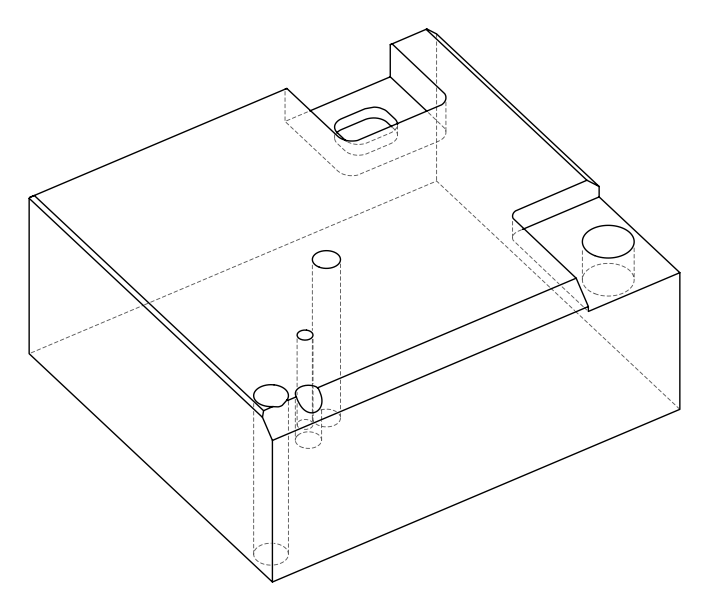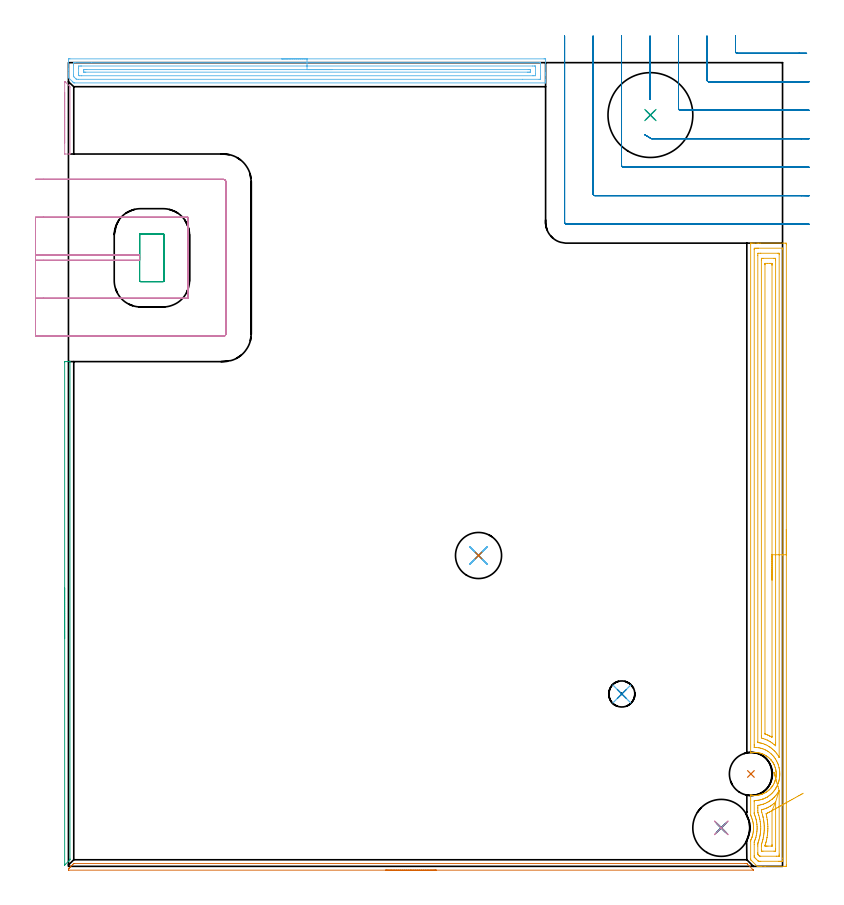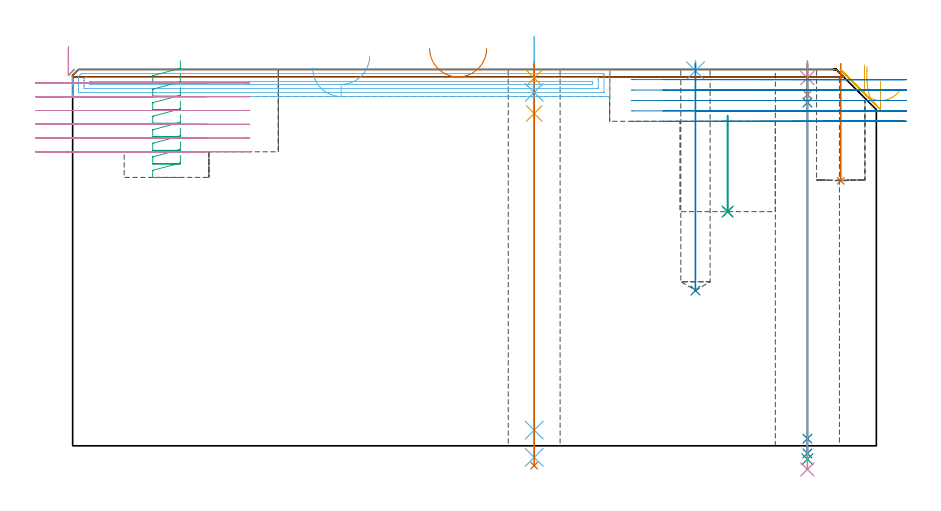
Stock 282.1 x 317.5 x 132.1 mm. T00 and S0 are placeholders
(PLAN: 22 operations, 13 tool changes, 41.8 min)
(1 INDEXABLE_INSERT_DRILL_BLIND_HOLE_FROM_SOLID | STEP1POCKET | NXT0302_005 | 0.17 min | 8818 mm3)
(2 INDEXABLE_INSERT_DRILL_BLIND_HOLE_FROM_SOLID_1 | STEP1POCKET_2 | NXT0302_005 | 0.14 min | 11267 mm3)
(3 DRILL_TO_ENLARGE_BLIND_HOLE | STEP1POCKET_2 | UGT0301_383 | 0.14 min | 32695 mm3)
(4 SPOT_DRILL | STEP1HOLE | NXT0321_9005460120000 | 0.05 min | 183 mm3)
(5 SPOT_DRILL_1 | STEP1HOLE_1 | NXT0321_9005460120000 | 0.05 min | 183 mm3)
(6 SPOT_DRILL_2 | STEP1POCKET_1 | NXT0321_9005460120000 | 0.03 min | 1 mm3)
(7 DRILL_BLIND_HOLE_INTO_CENTER | STEP1HOLE | NXT0301_030 | 0.05 min | 156 mm3)
(8 GUN_DRILL_THROUGH_HOLE | STEP1HOLE | UGT0307_001 | 0.59 min | 2410 mm3)
(9 SPADE_DRILL_TO_ENLARGE_THROUGH_HOLE | STEP1HOLE | UGT0306_005 | 0.56 min | 19028 mm3)
(10 DRILL_TO_ENLARGE_THROUGH_HOLE | STEP1HOLE | UGT0301_054 | 0.57 min | 30701 mm3)
(11 DRILL_BLIND_HOLE_INTO_CENTER_1 | STEP1HOLE_1 | UGT0301_216 | 0.07 min | 964 mm3)
(12 GUN_DRILL_THROUGH_HOLE_1 | STEP1HOLE_1 | UGT0307_008 | 0.71 min | 11403 mm3)
(13 DRILL_TO_ENLARGE_THROUGH_HOLE_1 | STEP1HOLE_1 | UGT0301_251 | 0.57 min | 21788 mm3)
(14 DRILL_BLIND_HOLE_INTO_CENTER_2 | STEP1POCKET_1 | UGT0301_216 | 0.32 min | 6274 mm3)
(15 AREA_MILL | FG_CHAMFER_SURFACE | UGT0205_001 | 1.73 min | 445 mm3)
(16 AREA_MILL_1 | FG_CHAMFER_SURFACE_1 | UGT0205_001 | 0.37 min | 68 mm3)
(17 AREA_MILL_2 | FG_CHAMFER_SURFACE_2 | UGT0205_001 | 10.1 min | 24564 mm3)
(18 AREA_MILL_3 | FG_CHAMFER_SURFACE_3 | UGT0205_001 | 6.22 min | 8750 mm3)
(19 AREA_MILL_4 | FG_CHAMFER_SURFACE_4 | UGT0205_001 | 2.31 min | 906 mm3)
(20 MILL_CORNER_NOTCH_RECTANGULAR | CORNER_NOTCH_RECTANGULAR | UGT0201_133 | Follow Part, ap 3.75, ae 75% | 8 min | 104209 mm3)
(21 MILL_RECTANGULAR_POCKET | POCKET_RECTANGULAR_STRAIGHT | UGT0201_136 | Follow Part, ap 5, ae 75% | 1.89 min | 40179 mm3)
(22 MILL_SLOT | SLOT_PARTIAL_RECTANGULAR | UGT0201_136 | Follow Part, ap 5, ae 75% | 7.15 min | 138969 mm3)
(TOOL NXT0302_005 | Index. Insert Drill 17mm [880-D1700L20-05] | D17 PA176 FL85 Z2)
(TOOL UGT0301_383 | Twist Drill Flat Bottom 33.5 mm | D33.5 PA180 FL175 Z2)
(TOOL NXT0321_9005460120000 | NC Spot Drill, 142deg, 12mm, Carbide, Uncoated | D12 PA142 FL30 Z2)
(TOOL NXT0301_030 | Carbide Drill 5.9mm [860.1-0590-018A1-MM 2214] | D5.9 PA140 FL28 Z2)
(TOOL UGT0307_001 | Gun Drill 5 mm | D5 PA130 FL24 Z1)
(TOOL UGT0306_005 | Spade Drill 14.5mm | D14.5 PA132 FL10 Z2)
(TOOL UGT0301_054 | Twist Drill 22.5 mm | D22.5 PA118 FL155 Z2)
(TOOL UGT0301_216 | Twist Drill 10.3 mm | D10.3 PA118 FL82 Z2)
(TOOL UGT0307_008 | Gun Drill 11 mm | D11 PA130 FL24 Z1)
(TOOL UGT0301_251 | Twist Drill 18.2 mm | D18.2 PA118 FL135 Z2)
(TOOL UGT0205_001 | Chamfer Mill 20 x 3 x 45 deg. | D20 FL50 Z2)
(TOOL UGT0201_133 | Carbide End Mill 15.0 | D15 FL30 Z4)
(TOOL UGT0201_136 | Carbide End Mill 20.0 | D20 FL30 Z4)
(OP 1 INDEXABLE_INSERT_DRILL_BLIND_HOLE_FROM_SOLID)
G17 G21 G94 G90
T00 M6
G54
G17 G0 G90 X269.6 Y36.5 S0 M3
G43 Z142.1 H1
G94 G81 G98 Z93. F250. R134.1
G80
M5
M2
(OP 2 INDEXABLE_INSERT_DRILL_BLIND_HOLE_FROM_SOLID_1)
G17 G21 G94 G90
T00 M6
G54
G17 G0 G90 X229.9 Y296.8 S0 M3
G43 Z142.1 H1
G94 G81 G98 Z82.2 F250. R115.9
G80
M5
M2
(OP 3 DRILL_TO_ENLARGE_BLIND_HOLE)
G17 G21 G94 G90
T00 M6
G54
G17 G0 G90 X229.9 Y296.8 S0 M3
G43 Z142.1 H0
G94 G81 G98 Z82.2 F250. R115.9
G80
M5
M2
(OP 4 SPOT_DRILL)
G17 G21 G94 G90
T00 M6
G54
G17 G0 G90 X257.9 Y15.2 S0 M3
G43 Z142.1 H0
G94 G81 G98 Z129.1 F250. R135.1
G80
M5
M2
(OP 5 SPOT_DRILL_1)
G17 G21 G94 G90
T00 M6
G54
G17 G0 G90 X162. Y122.8 S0 M3
G43 Z142.1 H0
G94 G81 G98 Z129.1 F250. R135.1
G80
M5
M2
(OP 6 SPOT_DRILL_2)
G17 G21 G94 G90
T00 M6
G54
G17 G0 G90 X218.6 Y68.1 S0 M3
G43 Z142.1 H0
G94 G81 G98 Z131.657 F250. R135.1
G80
M5
M2
(OP 7 DRILL_BLIND_HOLE_INTO_CENTER)
G17 G21 G94 G90
T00 M6
G54
G17 G0 G90 X257.9 Y15.2 S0 M3
G43 Z142.1 H1
G94 G81 G98 Z123.25 F250. R134.1
G80
M5
M2
(OP 8 GUN_DRILL_THROUGH_HOLE)
G17 G21 G94 G90
T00 M6
G54
G17 G0 G90 X257.9 Y15.2 M8
G43 Z142.1 H0
Z129.56
S716 M3
G94 G1 Z120.494 F125. M26
G4 X.084
Z2.5 F250.
G4 X.084
Z-2.666 F125.
G4 X.084
M5
M9
G0 Z129.56
Z142.1
M2
(OP 9 SPADE_DRILL_TO_ENLARGE_THROUGH_HOLE)
G17 G21 G94 G90
T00 M6
G54
G17 G0 G90 X257.9 Y15.2 S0 M3
G43 Z142.1 H0
G94 G73 G98 Z-4.728 F250. Q13.683 R134.1
G80
M5
M2
(OP 10 DRILL_TO_ENLARGE_THROUGH_HOLE)
G17 G21 G94 G90
T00 M6
G54
G17 G0 G90 X257.9 Y15.2 S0 M3
G43 Z142.1 H0
G94 G73 G98 Z-8.26 F250. Q20.051 R134.1
G80
M5
M2
(OP 11 DRILL_BLIND_HOLE_INTO_CENTER_1)
G17 G21 G94 G90
T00 M6
G54
G17 G0 G90 X162. Y122.8 S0 M3
G43 Z142.1 H0
G94 G81 G98 Z116.65 F250. R134.1
G80
M5
M2
(OP 12 GUN_DRILL_THROUGH_HOLE_1)
G17 G21 G94 G90
T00 M6
G54
G17 G0 G90 X162. Y122.8 M8
G43 Z143.703 H0
S716 M3
G94 G1 Z124.035 F125. M26
G4 X.084
Z5.5 F250.
G4 X.084
Z-4.065 F125.
G4 X.084
M5
M9
G0 Z143.703
M2
(OP 13 DRILL_TO_ENLARGE_THROUGH_HOLE_1)
G17 G21 G94 G90
T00 M6
G54
G17 G0 G90 X162. Y122.8 S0 M3
G43 Z142.1 H0
G94 G73 G98 Z-6.968 F250. Q17.383 R134.1
G80
M5
M2
(OP 14 DRILL_BLIND_HOLE_INTO_CENTER_2)
G17 G21 G94 G90
T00 M6
G54
G17 G0 G90 X218.6 Y68.1 S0 M3
G43 Z142.1 H0
G94 G81 G98 Z54.5 F250. R134.1
G80
M5
M2
(OP 15 AREA_MILL)
G17 G21 G94 G90
T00 M6
G54
G17 G0 G90 X-1.5 Y89.95 S1061 M3
G43 Z142.1 H0
Z140.
G94 G1 Y89.988 Z139.128 F250.
Y90.102 Z138.264
Y90.291 Z137.412
Y90.553 Z136.58
Y90.887 Z135.774
Y91.29 Z135.
Y91.758 Z134.264
Y92.289 Z133.572
Y92.879 Z132.929
Y93.522 Z132.34
Y94.214 Z131.808
Y94.95 Z131.34
Y95.724 Z130.937
Y96.53 Z130.603
Y97.362 Z130.341
Y98.213 Z130.152
Y99.078 Z130.038
Y99.95 Z130.
Y199.071
X-1.497 Y199.216 Z130.003
X-1.491 Y199.398 Z130.005
X-1.263 Y199.4 Z130.234
X-0.896 Z130.599
X-0.162 Z131.338
X0.103 Z131.603
X0.538 Y199.393 Z132.029
X0.597 Y199.39 Z132.089
X0.6 Y199.216 Z132.1
Y2.92
X0.594 Y2.603 Z132.091
X0.593 Y2.592 Z132.09
X0.026 Y2.025 Z131.525
X-1.163 Y0.836 Z130.336
X-1.342 Y0.656 Z130.155
X-1.469 Y0.535 Z130.029
X-1.494 Y0.517 Z130.004
X-1.499 Y0.535 Z129.999
X-1.5 Y99.95 Z130.
Y100.821 Z130.038
Y101.686 Z130.152
Y102.538 Z130.341
Y103.37 Z130.603
Y104.176 Z130.937
Y104.95 Z131.34
Y105.686 Z131.808
Y106.378 Z132.34
Y107.021 Z132.929
Y107.61 Z133.572
Y108.141 Z134.264
Y108.61 Z135.
Y109.013 Z135.774
Y109.347 Z136.58
Y109.609 Z137.412
Y109.798 Z138.264
Y109.912 Z139.128
Y109.95 Z140.
G0 Z142.1
M5
M2
(OP 16 AREA_MILL_1)
G17 G21 G94 G90
T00 M6
G54
G17 G0 G90 X-1.5 Y285.75 S1061 M3
G43 Z142.1 H0
Z140.
G94 G1 Y285.788 Z139.128 F250.
Y285.902 Z138.263
Y286.091 Z137.412
Y286.353 Z136.58
Y286.687 Z135.774
Y287.09 Z135.
Y287.558 Z134.264
Y288.09 Z133.572
Y288.679 Z132.929
Y289.322 Z132.34
Y290.014 Z131.808
Y290.75 Z131.34
Y291.524 Z130.937
Y292.33 Z130.603
Y293.162 Z130.341
Y294.013 Z130.152
Y294.878 Z130.038
Y295.75 Z130.
Y309.885
X-1.496 Y310.038 Z130.003
X-1.492 Y310.088 Z130.006
X-1.342 Y309.943 Z130.154
X-1.232 Y309.833 Z130.266
X-1.016 Y309.616 Z130.484
X0.479 Y308.121 Z131.978
X0.595 Y308.005 Z132.091
X0.6 Y307.758 Z132.1
Y281.519
X0.597 Y281.41 Z132.089
X0.56 Y281.407 Z132.052
X0.278 Y281.4 Z131.776
X-1.313 Z130.186
X-1.493 Y281.41 Z130.005
X-1.5 Y281.447 Z130.
Y295.75
Y296.622 Z130.038
Y297.486 Z130.152
Y298.338 Z130.341
Y299.17 Z130.603
Y299.976 Z130.937
Y300.75 Z131.34
Y301.486 Z131.808
Y302.178 Z132.34
Y302.821 Z132.929
Y303.41 Z133.572
Y303.941 Z134.264
Y304.41 Z135.
Y304.813 Z135.774
Y305.147 Z136.58
Y305.409 Z137.412
Y305.598 Z138.264
Y305.712 Z139.128
Y305.75 Z140.
G0 Z142.1
M5
M2
(OP 17 AREA_MILL_2)
G17 G21 G94 G90
T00 M6
G54
G17 G0 G90 X283.6 Y133.1 S1061 M3
G43 Z142.1 H0
Z128.
G94 G1 Y133.062 Z127.128 F250.
Y132.948 Z126.264
Y132.759 Z125.412
Y132.497 Z124.58
Y132.163 Z123.774
Y131.76 Z123.
Y131.291 Z122.264
Y130.76 Z121.572
Y130.171 Z120.929
Y129.528 Z120.34
Y128.836 Z119.809
Y128.1 Z119.34
Y127.326 Z118.937
Y126.52 Z118.603
Y125.688 Z118.341
Y124.836 Z118.152
Y123.972 Z118.038
Y123.1 Z118.
X283.599 Y0.627 Z118.001
X283.596 Y0.181 Z118.002
X283.592 Y0.01 Z118.006
X283.157 Y0.005 Z118.441
X282.539 Y0. Z119.058
X275.229 Z126.366
X273.821 Z127.775
X273.467 Z128.128
X272.759 Z128.841
X272.586 Z129.014
X272.102 Z129.497
X272.099 Y0.001 Z129.5
X269.685 Y2.415 Z131.914
X269.502 Y2.598 Z132.092
X269.501 Y2.602 Z132.093
X269.5 Y2.862 Z132.1
Y10.013
X269.501 Y10.244 Z132.093
X269.502 Y10.255 Z132.092
X269.598 Y10.46 Z132.
X269.637 Y10.544 Z131.962
X269.825 Y10.989 Z131.774
X269.962 Y11.354 Z131.637
X269.993 Y11.437 Z131.606
X270.01 Y11.489 Z131.589
X270.109 Y11.801 Z131.485
X270.217 Y12.127 Z131.382
X270.23 Y12.168 Z131.369
X270.274 Y12.33 Z131.325
X270.378 Y12.776 Z131.219
X270.469 Y13.224 Z131.131
X270.539 Y13.67 Z131.06
X270.555 Y13.812 Z131.043
X270.567 Y13.923 Z131.028
X270.578 Y14.036 Z131.013
X270.589 Y14.117 Z131.004
X270.624 Y14.563 Z130.972
X270.63 Y14.723 Z130.964
X270.635 Y14.93 Z130.952
X270.639 Y15.01 Z130.95
X270.638 Y15.333 Z130.952
X270.637 Y15.406 Z130.95
X270.638 Y15.457 Z130.952
X270.632 Y15.617 Z130.961
X270.631 Y15.623 Z130.962
X270.62 Y15.851 Z130.97
X270.618 Y15.904 Z130.974
X270.615 Y15.943 Z130.978
X270.583 Y16.351 Z131.014
X270.529 Y16.797 Z131.069
X270.456 Y17.244 Z131.144
X270.363 Y17.69 Z131.236
X270.271 Y18.059 Z131.324
X270.237 Y18.203 Z131.361
X270.23 Y18.233 Z131.368
X270.199 Y18.341 Z131.399
X270.179 Y18.409 Z131.418
X270.147 Y18.506 Z131.447
X270.123 Y18.584 Z131.472
X269.968 Y19.032 Z131.628
X269.798 Y19.477 Z131.8
X269.611 Y19.91 Z131.986
X269.56 Y20.026 Z132.036
X269.516 Y20.127 Z132.081
X269.51 Y20.186 Z132.088
X269.505 Y20.247 Z132.095
X269.5 Y27.902 Z132.1
X269.501 Y28.147 Z132.092
X269.502 Y28.148
X269.608 Y28.132 Z131.986
X269.724 Y28.118 Z131.872
X269.943 Y28.09 Z131.653
X270.23 Y28.055 Z131.368
X270.668 Y28.019 Z130.93
X271.106 Y28.008 Z130.492
X271.545 Y28.02 Z130.054
X271.983 Y28.054 Z129.616
X272.421 Y28.111 Z129.177
X272.586 Y28.141 Z129.012
X272.859 Y28.191 Z128.74
X273.284 Y28.292 Z128.316
X273.735 Y28.419 Z127.863
X273.907 Y28.484 Z127.689
X274.055 Y28.539 Z127.544
X274.176 Y28.584 Z127.423
X274.612 Y28.768 Z126.987
X275.052 Y28.986 Z126.545
X275.229 Y29.083 Z126.367
X275.488 Y29.224 Z126.111
X275.549 Y29.261 Z126.05
X275.62 Y29.303 Z125.98
X275.996 Y29.561 Z125.603
X276.363 Y29.836 Z125.234
X276.55 Y29.994 Z125.045
X276.711 Y30.128 Z124.887
X276.794 Y30.196 Z124.805
X277.24 Y30.635 Z124.358
X277.319 Y30.723 Z124.278
X277.431 Y30.849 Z124.165
X277.565 Y30.996 Z124.035
X277.649 Y31.09 Z123.95
X277.888 Y31.396 Z123.71
X277.94 Y31.468 Z123.657
X278.116 Y31.71 Z123.482
X278.293 Y31.983 Z123.305
X278.548 Y32.426 Z123.049
X278.781 Y32.876 Z122.818
X278.93 Y33.213 Z122.667
X278.992 Y33.353 Z122.606
X279.116 Y33.703 Z122.478
X279.14 Y33.77 Z122.455
X279.183 Y33.913 Z122.411
X279.255 Y34.15 Z122.337
X279.276 Y34.215 Z122.318
X279.303 Y34.318 Z122.294
X279.339 Y34.464 Z122.257
X279.372 Y34.597 Z122.222
X279.388 Y34.663 Z122.206
X279.476 Y35.109 Z122.121
X279.49 Y35.21 Z122.107
X279.527 Y35.491 Z122.064
X279.537 Y35.556 Z122.056
X279.57 Y35.935 Z122.024
X279.577 Y36.003 Z122.02
X279.582 Y36.133 Z122.013
X279.585 Y36.246 Z122.006
X279.589 Y36.301 Z122.005
X279.597 Y36.45 Z121.998
X279.596 Y36.561 Z121.999
X279.593 Y36.641 Z122.001
X279.586 Y36.896 Z122.013
X279.554 Y37.279 Z122.039
X279.55 Y37.343 Z122.045
X279.519 Y37.6 Z122.08
X279.494 Y37.79 Z122.105
X279.424 Y38.173 Z122.174
X279.413 Y38.236 Z122.186
X279.305 Y38.684 Z122.293
X279.193 Y39.067 Z122.407
X279.174 Y39.129 Z122.426
X278.993 Y39.647 Z122.606
X278.828 Y40.023 Z122.769
X278.752 Y40.178 Z122.847
X278.738 Y40.206 Z122.862
X278.637 Y40.408 Z122.962
X278.604 Y40.473 Z122.994
X278.354 Y40.916 Z123.242
X278.312 Y40.982 Z123.284
X278.117 Y41.29 Z123.483
X278.054 Y41.378 Z123.546
X277.929 Y41.553 Z123.67
X277.735 Y41.809 Z123.864
X277.64 Y41.921 Z123.96
X277.578 Y41.993 Z124.019
X277.533 Y42.047 Z124.066
X277.492 Y42.095 Z124.107
X277.24 Y42.371 Z124.359
X276.908 Y42.703 Z124.691
X276.639 Y42.94 Z124.959
X276.364 Y43.167 Z125.235
X276.11 Y43.357 Z125.487
X276.071 Y43.387 Z125.527
X275.773 Y43.596 Z125.826
X275.669 Y43.66 Z125.927
X275.487 Y43.772 Z126.11
X275.053 Y44.014 Z126.546
X274.612 Y44.233 Z126.988
X274.303 Y44.367 Z127.293
X274.142 Y44.431 Z127.457
X273.995 Y44.489 Z127.604
X273.736 Y44.576 Z127.864
X273.299 Y44.704 Z128.301
X272.86 Y44.809 Z128.74
X272.422 Y44.889 Z129.178
X271.983 Y44.946 Z129.617
X271.545 Y44.98 Z130.055
X271.107 Y44.992 Z130.493
X270.669 Y44.981 Z130.931
X270.231 Y44.946 Z131.369
X269.697 Y44.882 Z131.903
X269.675 Y44.878 Z131.925
X269.542 Y44.857 Z132.057
X269.505 Y44.86 Z132.094
X269.5 Y44.878 Z132.1
Y246.02
Y246.195 Z132.09
X269.501 Y246.196
X269.856 Y246.2 Z131.744
X270.116 Z131.484
X270.824 Z130.771
X272.059 Z129.538
X272.586 Z129.008
X273.204 Z128.392
X282.539 Z119.058
X283.157 Y246.195 Z118.441
X283.592 Y246.19 Z118.006
X283.596 Y246.019 Z118.002
X283.599 Y245.573 Z118.001
X283.6 Y123.1 Z118.
X282.186 Z119.414
X282.185 Y3.217 Z119.415
X282.181 Y2.415 Z119.419
X282.179 Y2.023 Z119.421
X281.796 Y2.007 Z119.804
X281.395 Y2.002 Z120.205
X280.922 Y2. Z120.678
X280.514 Z121.086
X273.467 Y2.001 Z128.133
X272.992 Y2.003 Z128.608
X272.586 Y2.01 Z129.014
X272.533 Y2.028 Z129.067
X272.477 Y2.08 Z129.123
X272.363 Y2.19 Z129.237
X272.135 Y2.415 Z129.465
X271.705 Y2.844 Z129.895
X271.241 Y3.309 Z130.359
X271.084 Y3.468 Z130.516
X270.959 Y3.599 Z130.641
X270.922 Y3.64 Z130.678
X270.92 Y3.661 Z130.68
X270.917 Y3.71 Z130.683
X270.914 Y4.111 Z130.686
Y4.202
Y8.672
X270.916 Y9.473 Z130.684
X270.918 Y9.566 Z130.682
X270.921 Y9.664 Z130.679
X271.112 Y10.168 Z130.488
X271.22 Y10.46 Z130.38
X271.345 Y10.826 Z130.255
X271.519 Y11.354 Z130.081
X271.544 Y11.436 Z130.056
X271.561 Y11.5 Z130.039
X271.705 Y12.077 Z129.895
X271.736 Y12.217 Z129.864
X271.742 Y12.248 Z129.858
X271.871 Y12.973 Z129.729
X271.898 Y13.142 Z129.702
X271.977 Y13.76 Z129.623
X272.001 Y14.036 Z129.599
X272.037 Y14.594 Z129.563
X272.05 Y14.93 Z129.55
Y15.474
X272.036 Y15.824 Z129.564
X271.996 Y16.423 Z129.604
X271.968 Y16.718 Z129.632
X271.869 Y17.446 Z129.731
X271.84 Y17.612 Z129.76
X271.705 Y18.316 Z129.895
X271.645 Y18.567 Z129.955
X271.518 Y19.041 Z130.082
X271.409 Y19.4 Z130.191
X271.254 Y19.858 Z130.346
X271.091 Y20.294 Z130.509
X270.941 Y20.689 Z130.659
X270.926 Y20.745 Z130.674
X270.923 Y20.793 Z130.677
X270.92 Y20.892 Z130.68
X270.919 Y21.092 Z130.681
Y21.188
X270.916 Y25.565 Z130.684
Y25.658
X270.918 Y25.858 Z130.682
X270.92 Y25.958 Z130.68
X270.922 Y25.998 Z130.678
X271.011 Y26.003 Z130.589
X271.35 Y26.018 Z130.25
X271.705 Y26.039 Z129.895
X272.112 Y26.071 Z129.488
X272.586 Y26.135 Z129.014
X272.934 Y26.198 Z128.666
X273.467 Y26.318 Z128.133
X273.651 Y26.365 Z127.949
X274.271 Y26.552 Z127.329
X274.348 Y26.58 Z127.252
X274.392 Y26.597 Z127.208
X274.913 Y26.819 Z126.687
X275.229 Y26.965 Z126.371
X275.547 Y27.122 Z126.053
X276.11 Y27.425 Z125.49
X276.122 Y27.433 Z125.478
X276.144 Y27.446 Z125.456
X276.646 Y27.795 Z124.954
X276.99 Y28.052 Z124.61
X277.15 Y28.177 Z124.45
X277.347 Y28.34 Z124.253
X277.625 Y28.589 Z123.975
X277.871 Y28.827 Z123.729
X278.072 Y29.029 Z123.528
X278.263 Y29.234 Z123.337
X278.493 Y29.496 Z123.107
X278.752 Y29.817 Z122.848
X278.985 Y30.128 Z122.615
X279.251 Y30.515 Z122.349
X279.564 Y31.021 Z122.036
X279.58 Y31.048 Z122.02
X279.59 Y31.066 Z122.01
X279.633 Y31.145 Z121.967
X279.892 Y31.653 Z121.708
X280.017 Y31.915 Z121.583
X280.171 Y32.263 Z121.429
X280.381 Y32.809 Z121.219
X280.401 Y32.867 Z121.199
X280.514 Y33.223 Z121.086
X280.619 Y33.596 Z120.981
X280.647 Y33.703 Z120.953
X280.728 Y34.041 Z120.872
X280.785 Y34.323 Z120.815
X280.837 Y34.597 Z120.763
X280.91 Y35.09 Z120.69
X280.952 Y35.491 Z120.648
X280.985 Y35.908 Z120.615
X281.005 Y36.385 Z120.595
X281. Y36.786 Z120.6
X280.973 Y37.279 Z120.627
X280.931 Y37.75 Z120.669
X280.876 Y38.173 Z120.724
X280.759 Y38.818 Z120.841
X280.7 Y39.067 Z120.9
X280.514 Y39.779 Z121.086
X280.46 Y39.961 Z121.14
X280.431 Y40.045 Z121.169
X280.253 Y40.532 Z121.347
X280.12 Y40.855 Z121.48
X280.012 Y41.101 Z121.588
X279.764 Y41.616 Z121.836
X279.692 Y41.749 Z121.908
X279.633 Y41.853 Z121.967
X279.34 Y42.344 Z122.26
X279.149 Y42.643 Z122.451
X278.752 Y43.19 Z122.848
X278.467 Y43.537 Z123.133
X278.186 Y43.853 Z123.414
X277.871 Y44.177 Z123.729
X277.609 Y44.431 Z123.991
X276.99 Y44.95 Z124.61
X276.477 Y45.325 Z125.123
X276.11 Y45.56 Z125.49
X275.568 Y45.874 Z126.032
X275.229 Y46.039 Z126.371
X274.85 Y46.219 Z126.75
X274.348 Y46.416 Z127.252
X274.051 Y46.52 Z127.549
X273.467 Y46.682 Z128.133
X272.879 Y46.815 Z128.721
X272.586 Y46.865 Z129.014
X271.863 Y46.953 Z129.737
X271.705 Y46.962 Z129.895
X270.944 Y46.991 Z130.656
X270.933 Y46.997 Z130.667
X270.921 Y47.014 Z130.679
X270.919 Y47.113 Z130.681
X270.914 Y47.915 Z130.686
Y48.007
X270.915 Y243.693 Z130.685
X270.916 Y243.785 Z130.684
X270.921 Y244.177 Z130.679
X271.304 Y244.193 Z130.296
X271.705 Y244.198 Z129.895
X272.178 Y244.2 Z129.422
X272.586 Z129.014
X282.089 Y244.199 Z119.511
X282.123 Y244.198 Z119.477
X282.158 Y244.193 Z119.442
X282.179 Y244.189 Z119.421
X282.18 Y244.161 Z119.42
X282.185 Y243.877 Z119.415
X282.186 Y123.1 Z119.414
X280.772 Z120.828
X280.771 Y43.188 Z120.829
X280.77 Y43.119 Z120.83
X280.769 Y43.074 Z120.831
X280.762 Y43.08 Z120.838
X280.662 Y43.242 Z120.938
X280.445 Y43.607 Z121.155
X279.878 Y44.431 Z121.722
X279.633 Y44.757 Z121.967
X279.149 Y45.325 Z122.451
X278.752 Y45.744 Z122.848
X278.25 Y46.219 Z123.35
X277.871 Y46.536 Z123.729
X277.556 Y46.788 Z124.044
X277.12 Y47.113 Z124.48
X276.99 Y47.199 Z124.61
X276.756 Y47.351 Z124.844
X276.11 Y47.714 Z125.49
X275.535 Y48.007 Z126.065
X275.229 Y48.141 Z126.371
X275. Y48.239 Z126.6
X274.348 Y48.471 Z127.252
X273.707 Y48.657 Z127.893
X273.467 Y48.711 Z128.133
X273.074 Y48.792 Z128.526
X272.608 Y48.879 Z128.992
X272.586 Y48.881 Z129.014
X272.423 Y48.901 Z129.177
X272.334 Y48.926 Z129.266
X272.333 Y48.935 Z129.267
X272.33 Y48.966 Z129.27
X272.329 Y49.032 Z129.271
Y49.162 Z129.272
Y241.365 Z129.271
X272.331 Y241.997 Z129.269
X272.333 Y242.128 Z129.267
X272.335 Y242.184 Z129.265
X272.394 Y242.193 Z129.206
X272.586 Y242.196 Z129.014
X273.268 Y242.2 Z128.332
X273.467 Z128.133
X280.315 Z121.285
X280.514 Y242.197 Z121.086
X280.713 Y242.192 Z120.887
X280.764 Y242.19 Z120.836
X280.767 Y242.154 Z120.833
X280.77 Y242.085 Z120.83
X280.771 Y241.997 Z120.829
Y241.736
X280.772 Y123.1 Z120.828
X279.357 Z122.243
Y48.901
X279.356 Y48.288 Z122.244
X279.354 Y48.007 Z122.246
X279.35 Y47.621 Z122.25
X278.9 Y48.007 Z122.7
X278.752 Y48.129 Z122.848
X278.158 Y48.61 Z123.442
X277.871 Y48.818 Z123.729
X277.754 Y48.901 Z123.846
X277.287 Y49.196 Z124.313
X276.99 Y49.368 Z124.61
X276.725 Y49.519 Z124.875
X276.208 Y49.795 Z125.392
X276.11 Y49.844 Z125.49
X276.017 Y49.889 Z125.583
X275.229 Y50.214 Z126.371
X274.584 Y50.45 Z127.017
X274.348 Y50.519 Z127.252
X273.75 Y50.689 Z127.85
X273.745 Y51.301 Z127.855
X273.743 Y51.583 Z127.857
Y239.316
X273.746 Y239.926 Z127.854
X273.75 Y240.133 Z127.85
X273.755 Y240.19 Z127.845
X273.803 Y240.193 Z127.797
X273.912 Y240.196 Z127.688
X274.348 Y240.2 Z127.252
X278.752 Z122.848
X279.189 Y240.196 Z122.411
X279.295 Y240.193 Z122.305
X279.343 Y240.19 Z122.257
X279.35 Y240.159 Z122.25
X279.352 Y240.059 Z122.248
X279.356 Y239.596 Z122.244
X279.357 Y123.1 Z122.243
X277.943 Z123.657
Y51.437
X277.941 Y51.291 Z123.659
X277.936 Y51.013 Z123.664
X277.871 Y51.038 Z123.729
X277.114 Y51.457 Z124.486
X276.99 Y51.521 Z124.61
X276.869 Y51.583 Z124.731
X276.355 Y51.825 Z125.245
X276.11 Y51.931 Z125.49
X275.521 Y52.18 Z126.079
X275.229 Y52.292 Z126.371
X275.176 Y52.316 Z126.424
X275.164 Y52.323 Z126.436
X275.161 Y52.356 Z126.439
X275.158 Y52.404 Z126.442
X275.157 Y52.477 Z126.443
Y52.55
Y237.673
X275.158 Y237.819 Z126.442
X275.162 Y238.11 Z126.438
X275.164 Y238.188 Z126.436
X275.169 Y238.191 Z126.431
X275.188 Y238.196 Z126.412
X275.229 Y238.198 Z126.371
X275.447 Y238.2 Z126.153
X276.11 Z125.49
X276.99 Z124.61
X277.209 Z124.391
X277.871 Y238.196 Z123.729
X277.915 Y238.194 Z123.685
X277.933 Y238.191 Z123.667
X277.937 Y238.038 Z123.663
X277.942 Y237.746 Z123.658
X277.943 Y237.601 Z123.657
Y237.528
Y123.1
Y122.228 Z123.695
Y121.363 Z123.809
Y120.512 Z123.998
Y119.68 Z124.26
Y118.874 Z124.594
Y118.1 Z124.997
Y117.364 Z125.465
Y116.672 Z125.996
Y116.029 Z126.586
Y115.44 Z127.229
Y114.908 Z127.921
Y114.44 Z128.657
Y114.037 Z129.431
Y113.703 Z130.237
Y113.441 Z131.069
Y113.252 Z131.92
Y113.138 Z132.785
Y113.1 Z133.657
G0 Z142.1
X278.848 Y36.67
Z133.12
G1 X278.795 Y36.856 Z132.269
X278.763 Y36.97 Z131.405
X278.751 Y37.012 Z130.534
X278.76 Y36.979 Z129.662
X278.79 Y36.875 Z128.796
X278.84 Y36.697 Z127.944
X278.911 Y36.449 Z127.11
X279.001 Y36.133 Z126.302
X279.11 Y35.749 Z125.526
X279.238 Y35.302 Z124.788
X279.382 Y34.795 Z124.093
X279.542 Y34.232 Z123.447
X279.718 Y33.616 Z122.854
X279.906 Y32.953 Z122.319
X280.107 Y32.248 Z121.846
X280.318 Y31.506 Z121.439
X280.539 Y30.733 Z121.101
X280.766 Y29.934 Z120.834
X280.769 Y29.924 Z120.831
X280.771 Y29.901 Z120.829
Y29.887
Y4.835
X280.769 Y4.202 Z120.831
X280.767 Y4.072 Z120.833
X280.765 Y4.016 Z120.835
X280.706 Y4.007 Z120.894
X280.514 Y4.004 Z121.086
X279.832 Y4. Z121.768
X279.633 Z121.967
X273.467 Z128.133
X273.267 Y4.002 Z128.333
X273.134 Y4.005 Z128.466
X273.029 Y4.01 Z128.571
X272.969 Y4.042 Z128.631
X272.8 Y4.202 Z128.8
X272.586 Y4.416 Z129.014
X272.42 Y4.587 Z129.18
X272.339 Y4.672 Z129.261
X272.335 Y4.835 Z129.265
X272.331 Y5.096 Z129.269
X272.329 Y5.357 Z129.271
Y8.04
X272.33 Y8.672 Z129.27
X272.332 Y8.93 Z129.268
X272.335 Y9.09 Z129.265
X272.374 Y9.226 Z129.226
X272.492 Y9.566 Z129.108
X272.516 Y9.637 Z129.084
X272.586 Y9.843 Z129.014
X272.735 Y10.309 Z128.865
X272.781 Y10.46 Z128.819
X272.932 Y11.003 Z128.668
X273.018 Y11.354 Z128.582
X273.102 Y11.725 Z128.498
X273.2 Y12.248 Z128.4
X273.241 Y12.477 Z128.359
X273.337 Y13.142 Z128.263
X273.352 Y13.259 Z128.248
X273.427 Y14.036 Z128.173
X273.43 Y14.074 Z128.17
X273.467 Y14.759 Z128.133
X273.471 Y14.926 Z128.129
X273.467 Y15.636 Z128.133
X273.459 Y15.824 Z128.141
Y15.832
X273.398 Y16.718 Z128.202
X273.391 Y16.795 Z128.209
X273.287 Y17.612 Z128.313
X273.256 Y17.826 Z128.344
X273.131 Y18.506 Z128.469
X273.044 Y18.935 Z128.556
X272.929 Y19.4 Z128.671
X272.723 Y20.155 Z128.877
X272.678 Y20.294 Z128.922
X272.586 Y20.567 Z129.014
X272.365 Y21.188 Z129.235
X272.343 Y21.254 Z129.257
X272.34 Y21.317 Z129.26
X272.336 Y21.442 Z129.264
X272.333 Y22.082 Z129.267
X272.332 Y22.718 Z129.268
Y23.234
Y23.87
X272.333 Y23.999 Z129.267
X272.336 Y24.063 Z129.264
X272.338 Y24.072 Z129.262
X272.346 Y24.077 Z129.254
X272.373 Y24.086 Z129.227
X272.586 Y24.12 Z129.014
X272.879 Y24.168 Z128.721
X273.467 Y24.293 Z128.133
X273.843 Y24.382 Z127.757
X274.348 Y24.534 Z127.252
X274.52 Y24.589 Z127.08
X275.001 Y24.764 Z126.599
X275.163 Y24.83 Z126.437
X275.229 Y24.86 Z126.371
X275.767 Y25.112 Z125.833
X276.11 Y25.286 Z125.49
X276.348 Y25.416 Z125.252
X276.774 Y25.658 Z124.826
X276.905 Y25.745 Z124.695
X276.99 Y25.804 Z124.61
X277.422 Y26.114 Z124.178
X277.871 Y26.454 Z123.729
X277.926 Y26.497 Z123.674
X277.991 Y26.552 Z123.609
X278.396 Y26.913 Z123.204
X278.752 Y27.253 Z122.848
X278.848 Y27.348 Z122.752
X278.942 Y27.446 Z122.658
X279.269 Y27.815 Z122.331
X279.633 Y28.239 Z121.967
X279.678 Y28.294 Z121.922
X279.714 Y28.34 Z121.886
X279.975 Y28.686 Z121.625
X280.341 Y29.234 Z121.259
X280.408 Y29.341 Z121.192
X280.514 Y29.515 Z121.086
X280.741 Y29.897 Z120.859
X280.754 Y29.917 Z120.846
X280.766 Y29.934 Z120.834
X279.35 Y25.39 Z122.25
X279.352 Y25.372 Z122.248
X279.356 Y25.323 Z122.244
X279.357 Y25.267 Z122.243
Y25.044
Y6.884
X279.354 Y6.274 Z122.246
X279.35 Y6.067 Z122.25
X279.345 Y6.01 Z122.255
X279.297 Y6.007 Z122.303
X279.188 Y6.004 Z122.412
X278.752 Y6. Z122.848
X274.348 Z127.252
X273.911 Y6.004 Z127.689
X273.805 Y6.007 Z127.795
X273.757 Y6.01 Z127.843
X273.75 Y6.041 Z127.85
X273.748 Y6.141 Z127.852
X273.744 Y6.604 Z127.856
X273.743 Y7.778 Z127.857
X273.744 Y8.391 Z127.856
X273.747 Y8.532 Z127.853
X273.75 Y8.601 Z127.85
X273.766 Y8.672 Z127.834
X273.907 Y9.119 Z127.693
X274.047 Y9.566 Z127.553
X274.117 Y9.8 Z127.483
X274.298 Y10.46 Z127.302
X274.348 Y10.648 Z127.252
X274.473 Y11.227 Z127.127
X274.498 Y11.354 Z127.102
X274.611 Y11.981 Z126.989
X274.651 Y12.248 Z126.949
X274.723 Y12.761 Z126.877
X274.765 Y13.142 Z126.835
X274.805 Y13.572 Z126.795
X274.84 Y14.036 Z126.76
X274.86 Y14.411 Z126.74
X274.879 Y14.93 Z126.721
X274.877 Y15.287 Z126.723
X274.869 Y15.824 Z126.731
X274.848 Y16.21 Z126.752
X274.815 Y16.718 Z126.785
X274.776 Y17.178 Z126.824
X274.722 Y17.612 Z126.878
X274.645 Y18.204 Z126.955
X274.592 Y18.506 Z127.008
X274.447 Y19.299 Z127.153
X274.426 Y19.4 Z127.174
X274.348 Y19.744 Z127.252
X274.204 Y20.294 Z127.396
X274.149 Y20.496 Z127.451
X273.939 Y21.188 Z127.661
X273.754 Y21.791 Z127.846
X273.751 Y22.082 Z127.849
X273.752 Y22.234 Z127.848
X273.753 Y22.303 Z127.847
X273.836 Y22.332 Z127.764
X274.041 Y22.394 Z127.559
X274.348 Y22.488 Z127.252
X274.715 Y22.603 Z126.885
X275.229 Y22.784 Z126.371
X275.367 Y22.836 Z126.233
X275.711 Y22.976 Z125.889
X275.985 Y23.102 Z125.615
X276.11 Y23.162 Z125.49
X276.575 Y23.397 Z125.025
X276.99 Y23.625 Z124.61
X277.145 Y23.713 Z124.455
X277.407 Y23.87 Z124.193
X277.684 Y24.059 Z123.916
X277.871 Y24.192 Z123.729
X278.197 Y24.433 Z123.403
X278.631 Y24.764 Z122.969
X278.698 Y24.819 Z122.902
X278.752 Y24.865 Z122.848
X279.339 Y25.382 Z122.261
X279.35 Y25.39 Z122.25
X277.941 Y22.011 Z123.659
X277.943 Y22.009 Z123.657
Y8.527
X277.942 Y8.381 Z123.658
X277.938 Y8.09 Z123.662
X277.936 Y8.012 Z123.664
X277.931 Y8.009 Z123.669
X277.912 Y8.004 Z123.688
X277.871 Y8.002 Z123.729
X277.653 Y8. Z123.947
X276.328 Z125.272
X275.891 Z125.709
X275.642 Y8.002 Z125.958
X275.229 Y8.008 Z126.371
X275.165 Y8.01 Z126.435
X275.164 Y8.132 Z126.436
X275.172 Y8.198 Z126.428
X275.177 Y8.224 Z126.423
X275.229 Y8.392 Z126.371
X275.296 Y8.604 Z126.304
X275.317 Y8.672 Z126.283
X275.495 Y9.296 Z126.105
X275.568 Y9.566 Z126.032
X275.68 Y10.002 Z125.92
X275.783 Y10.46 Z125.817
X275.842 Y10.732 Z125.758
X275.961 Y11.354 Z125.639
X275.983 Y11.483 Z125.617
X276.1 Y12.248 Z125.5
X276.11 Y12.315 Z125.49
X276.189 Y13.062 Z125.411
X276.196 Y13.142 Z125.404
X276.253 Y13.891 Z125.347
X276.261 Y14.036 Z125.339
X276.289 Y14.748 Z125.311
X276.293 Y14.93 Z125.307
X276.288 Y15.643 Z125.312
X276.283 Y15.824 Z125.317
X276.247 Y16.578 Z125.353
X276.238 Y16.718 Z125.362
X276.17 Y17.551 Z125.43
X276.163 Y17.612 Z125.437
X276.11 Y18.05 Z125.49
X276.049 Y18.506 Z125.551
X276.039 Y18.578 Z125.561
X275.889 Y19.4 Z125.711
X275.837 Y19.677 Z125.763
X275.703 Y20.294 Z125.897
X275.58 Y20.831 Z126.02
X276.11 Y21.058 Z125.49
X276.199 Y21.097 Z125.401
X276.399 Y21.188 Z125.201
X276.798 Y21.383 Z124.802
X276.99 Y21.483 Z124.61
X277.374 Y21.692 Z124.226
X277.871 Y21.972 Z123.729
X277.941 Y22.011 Z123.659
X278.537 Y22.342 Z123.114
X279.172 Y22.695 Z122.63
X279.841 Y23.067 Z122.212
X280.539 Y23.455 Z121.862
X281.261 Y23.857 Z121.583
X282.002 Y24.269 Z121.377
X282.756 Y24.688 Z121.246
X283.517 Y25.111 Z121.19
X284.279 Y25.535 Z121.211
X285.037 Y25.956 Z121.307
X285.785 Y26.372 Z121.479
X286.516 Y26.778 Z121.724
X287.226 Y27.173 Z122.042
X287.91 Y27.553 Z122.429
X288.561 Y27.915 Z122.883
X289.175 Y28.257 Z123.4
X289.747 Y28.575 Z123.976
X290.274 Y28.868 Z124.607
G0 Z142.1
M5
M2
(OP 18 AREA_MILL_3)
G17 G21 G94 G90
T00 M6
G54
G17 G0 G90 X84.25 Y319. S1061 M3
G43 Z142.1 H0
Z132.6
G94 G1 X84.288 Z131.728 F250.
X84.402 Z130.864
X84.591 Z130.012
X84.853 Z129.18
X85.187 Z128.374
X85.59 Z127.6
X86.058 Z126.864
X86.59 Z126.172
X87.179 Z125.529
X87.822 Z124.94
X88.514 Z124.408
X89.25 Z123.94
X90.024 Z123.537
X90.83 Z123.203
X91.662 Z122.941
X92.514 Z122.752
X93.378 Z122.638
X94.25 Z122.6
X187.902 Y318.999 Z122.601
X188.276 Y318.996 Z122.602
X188.49 Y318.992 Z122.605
X188.5 Y318.629 Z122.968
Y313.374 Z128.22
Y312.797 Z128.8
Y312.499 Z129.098
Y310.747 Z130.848
Y310.15 Z131.449
Y309.871 Z131.728
Y309.753 Z131.846
X188.497 Y309.624 Z131.968
X188.49 Y309.502 Z132.089
X188.348 Y309.5 Z132.1
X2.382
X2.105 Y309.504 Z132.09
X1.922 Y309.678 Z131.922
X1.917 Y309.683 Z131.917
X1.729 Y309.871 Z131.729
X0.334 Y311.266 Z130.333
X0.152 Y311.45 Z130.149
X0.01 Y311.601 Z129.998
X0.008 Y311.623 Z129.976
X0. Y312.22 Z129.379
Y312.777 Z128.822
Y313.374 Z128.221
Y314.549 Z127.048
Y315.126 Z126.469
Y318.34 Z123.256
X0.004 Y318.629 Z122.968
X0.01 Y318.992 Z122.605
X0.224 Y318.996 Z122.602
X0.598 Y319. Z122.6
X94.25
Y317.586 Z124.014
X186.118 Y317.585 Z124.015
X186.29 Y317.584 Z124.016
X186.458 Y317.579 Z124.021
X186.491 Y317.577 Z124.023
X186.495 Y317.554 Z124.046
X186.497 Y317.528 Z124.072
X186.5 Y317.378 Z124.222
Y312.124 Z129.476
X186.496 Y311.623 Z129.977
X186.49 Y311.257 Z130.343
X186.469 Y310.921 Z130.679
X186.118 Y310.917 Z130.683
X185.947 Y310.915 Z130.685
X179.403 Y310.914 Z130.686
X3.995
X3.274 Y310.917 Z130.683
X3.172 Y310.919 Z130.681
X3.145 Y310.921 Z130.679
X3.12 Y310.941 Z130.659
X3.063 Y310.993 Z130.607
X2.848 Y311.204 Z130.396
X2.427 Y311.623 Z129.977
X2.382 Y311.668 Z129.932
X2.174 Y311.879 Z129.721
X2.072 Y311.985 Z129.615
X2.024 Y312.037 Z129.563
X2.01 Y312.124 Z129.476
X2.005 Y312.499 Z129.101
X2.001 Y312.873 Z128.727
X2. Y316.376 Z125.224
X2.004 Y316.877 Z124.723
X2.009 Y317.243 Z124.357
X2.031 Y317.579 Z124.021
X2.382 Y317.583 Z124.017
X2.553 Y317.585 Z124.015
X9.119 Y317.586 Z124.014
X94.25
Y316.172 Z125.428
X183.442 Y316.171 Z125.429
X184.165 Y316.168 Z125.432
X184.334 Y316.164 Z125.436
X184.49 Y316.158 Z125.442
X184.495 Y316.001 Z125.599
X184.499 Y315.84 Z125.76
X184.5 Y313.212 Z128.388
X184.495 Y312.499 Z129.101
X184.493 Y312.343 Z129.257
X184.334 Y312.335 Z129.265
X183.614 Y312.329 Z129.271
X183.442
X5.231
X5.058 Y312.33 Z129.27
X4.332 Y312.335 Z129.265
X4.166 Y312.34 Z129.26
X4.011 Y312.499 Z129.101
X4.004 Y312.657 Z128.943
X4.001 Y313.374 Z128.226
X4. Y313.537 Z128.063
Y315.126 Z126.474
Y315.288 Z126.312
X4.005 Y316.001 Z125.599
X4.007 Y316.157 Z125.443
X4.166 Y316.165 Z125.435
X4.885 Y316.171 Z125.429
X5.058
X94.25 Y316.172 Z125.428
Y314.757 Z126.843
X181.658
X182.035 Y314.756 Z126.844
X182.375 Y314.753 Z126.847
X182.437 Y314.75 Z126.85
X182.49 Y314.744 Z126.856
X182.492 Y314.659 Z126.941
X182.499 Y314.3 Z127.3
Y314.25 Z127.35
X182.49 Y313.837 Z127.763
X182.476 Y313.749 Z127.851
X182.347 Y313.747 Z127.853
X182.174 Y313.744 Z127.856
X181.658 Y313.743 Z127.857
X181.283
X6.842
X6.465 Y313.744 Z127.856
X6.125 Y313.747 Z127.853
X6.063 Y313.75 Z127.85
X6.01 Y313.756 Z127.844
X6.008 Y313.841 Z127.759
X6.001 Y314.2 Z127.4
Y314.25 Z127.35
X6.01 Y314.663 Z126.937
X6.024 Y314.751 Z126.849
X6.153 Y314.754 Z126.846
X6.326 Y314.756 Z126.844
X6.842 Y314.757 Z126.843
X7.217
X94.25
X95.122 Z126.881
X95.986 Z126.995
X96.838 Z127.183
X97.67 Z127.446
X98.476 Z127.78
X99.25 Z128.182
X99.986 Z128.651
X100.678 Z129.182
X101.321 Z129.772
X101.91 Z130.415
X102.442 Z131.107
X102.91 Z131.843
X103.313 Z132.616
X103.647 Z133.422
X103.909 Z134.254
X104.098 Z135.106
X104.212 Z135.971
X104.25 Z136.843
G0 Z142.1
M5
M2
(OP 19 AREA_MILL_4)
G17 G21 G94 G90
T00 M6
G54
G17 G0 G90 X145.3 Y-1.5 S1061 M3
G43 Z142.1 H0
Z139.5
G94 G1 X145.262 Z138.628 F250.
X145.148 Z137.763
X144.959 Z136.912
X144.697 Z136.08
X144.363 Z135.274
X143.96 Z134.5
X143.492 Z133.764
X142.96 Z133.072
X142.371 Z132.429
X141.728 Z131.84
X141.036 Z131.308
X140.3 Z130.84
X139.526 Z130.437
X138.72 Z130.103
X137.888 Z129.841
X137.036 Z129.652
X136.172 Z129.538
X135.3 Z129.5
X0.154
X0.076 Y-1.498 Z129.502
X0. Y-1.493 Z129.507
Y-1.14 Z129.86
Y-1.001 Z129.998
X0.005 Y-0.995 Z130.005
X0.127 Y-0.873 Z130.127
X0.212 Y-0.786 Z130.21
X0.302 Y-0.697 Z130.302
X0.416 Y-0.584 Z130.416
X0.505 Y-0.493 Z130.503
X0.6 Y-0.4 Z130.6
X0.705 Y-0.295 Z130.705
X0.798 Y-0.2 Z130.796
X1.367 Y0.367 Z131.367
X1.734 Y0.735 Z131.732
X2.094 Y1.098 Z132.088
X2.384 Y1.1 Z132.1
X267.324
X267.995 Y1.098 Z132.087
X268.199 Y0.901 Z131.901
X268.216 Y0.884 Z131.884
X270.298 Y-1.196 Z129.801
X270.595 Y-1.495 Z129.504
X270.596 Y-1.498 Z129.501
X270.595 Y-1.5 Z129.499
X135.3 Z129.5
X134.428 Z129.538
X133.564 Z129.652
X132.712 Z129.841
X131.88 Z130.103
X131.074 Z130.437
X130.3 Z130.84
X129.564 Z131.308
X128.872 Z131.84
X128.229 Z132.429
X127.64 Z133.072
X127.108 Z133.764
X126.64 Z134.5
X126.237 Z135.274
X125.903 Z136.08
X125.641 Z136.912
X125.452 Z137.764
X125.338 Z138.628
X125.3 Z139.5
G0 Z142.1
M5
M2
(OP 20 MILL_CORNER_NOTCH_RECTANGULAR)
G17 G21 G94 G90
T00 M6
G54
G17 G0 G90 X263.5 Y328. S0 M3
G43 Z142.191 H0
Z128.533
G94 G1 Y325. F250.
Y321.945 F500.
G3 X264.245 Y321.2 R0.75
G1 X288.624
X291.624 F250.
G0 Z142.191
X252.25 Y328.
Z128.533
G1 Y325.
Y310.695 F500.
G3 X252.995 Y309.95 R0.75
G1 X289.169
G2 X289.6 Y309.948 R56.25
G1 X292.6 Y309.925 F250.
G0 Z142.191
X241. Y328.
Z128.533
G1 Y325.
Y299.445 F500.
G3 X241.745 Y298.7 R0.75
G1 X289.169
G2 X289.6 Y298.698 R45.
G1 X292.6 Y298.669 F250.
G0 Z142.191
X229.75 Y328.
Z128.533
G1 Y325.
Y306.045 F500.
Y303.045 F250.
G0 Z142.191
X227.539 Y289.092
Z128.533
G1 X230.116 Y287.556
G3 X230.496 Y287.45 R0.75 F500.
G1 X289.169
G2 X289.6 Y287.447 R33.75
G1 X292.6 Y287.409 F250.
G0 Z142.191
X218.5 Y328.
Z128.533
G1 Y325.
Y276.946 F500.
G3 X219.246 Y276.2 R0.75
G1 X289.169
G2 X289.6 Y276.196 R22.5
G1 X292.599 Y276.138 F250.
G0 Z142.191
X207.25 Y328.
Z128.533
G1 Y325.
Y265.696 F500.
G3 X207.996 Y264.95 R0.75
G1 X289.169
G2 X289.6 Y264.942 R11.25
G1 X292.598 Y264.827 F250.
G0 Z142.191
X196. Y328.
Z128.533
G1 Y325.
Y254.446 F500.
G3 X196.746 Y253.7 R0.75
G1 X289.169
X292.169 F250.
G0 Z142.191
X263.5 Y328.
Z124.875
G1 Y325.
Y321.945 F500.
G3 X264.245 Y321.2 R0.75
G1 X288.624
X291.624 F250.
G0 Z142.191
X252.25 Y328.
Z124.875
G1 Y325.
Y310.695 F500.
G3 X252.995 Y309.95 R0.75
G1 X289.564
X289.6
X292.6 Y309.948 F250.
G0 Z142.191
X241. Y328.
Z124.875
G1 Y325.
Y299.445 F500.
G3 X241.745 Y298.7 R0.75
G1 X289.564
X289.6
X292.6 Y298.698 F250.
G0 Z142.191
X229.75 Y328.
Z124.875
G1 Y325.
Y306.045 F500.
Y303.045 F250.
G0 Z142.191
X227.539 Y289.092
Z124.875
G1 X230.116 Y287.556
G3 X230.496 Y287.45 R0.75 F500.
G1 X289.564
X289.6
X292.6 Y287.447 F250.
G0 Z142.191
X218.5 Y328.
Z124.875
G1 Y325.
Y276.946 F500.
G3 X219.246 Y276.2 R0.75
G1 X289.564
X289.6
X292.6 Y276.195 F250.
G0 Z142.191
X207.25 Y328.
Z124.875
G1 Y325.
Y265.696 F500.
G3 X207.996 Y264.95 R0.75
G1 X289.564
X289.6
X292.6 Y264.94 F250.
G0 Z142.191
X196. Y328.
Z124.875
G1 Y325.
Y254.446 F500.
G3 X196.746 Y253.7 R0.75
G1 X289.564
X292.564 F250.
G0 Z142.191
X263.5 Y328.
Z121.216
G1 Y325.
Y321.945 F500.
G3 X264.245 Y321.2 R0.75
G1 X288.624
X291.624 F250.
G0 Z142.191
X252.25 Y328.
Z121.216
G1 Y325.
Y310.695 F500.
G3 X252.995 Y309.95 R0.75
G1 X289.6
X292.6 F250.
G0 Z142.191
X241. Y328.
Z121.216
G1 Y325.
Y299.445 F500.
G3 X241.745 Y298.7 R0.75
G1 X289.6
X292.6 F250.
G0 Z142.191
X229.75 Y328.
Z121.216
G1 Y325.
Y306.045 F500.
Y303.045 F250.
G0 Z142.191
X227.541 Y289.099
Z121.216
G1 X230.114 Y287.557
G3 X230.496 Y287.45 R0.75 F500.
G1 X289.6
X292.6 F250.
G0 Z142.191
X218.5 Y328.
Z121.216
G1 Y325.
Y276.946 F500.
G3 X219.246 Y276.2 R0.75
G1 X289.6
X292.6 F250.
G0 Z142.191
X207.25 Y328.
Z121.216
G1 Y325.
Y265.696 F500.
G3 X207.996 Y264.95 R0.75
G1 X289.6
X292.6 F250.
G0 Z142.191
X196. Y328.
Z121.216
G1 Y325.
Y254.446 F500.
G3 X196.746 Y253.7 R0.75
G1 X289.6
X292.6 F250.
G0 Z142.191
X263.5 Y328.
Z117.558
G1 Y325.
Y321.945 F500.
G3 X264.245 Y321.2 R0.75
G1 X288.624
X291.624 F250.
G0 Z142.191
X252.25 Y328.
Z117.558
G1 Y325.
Y310.695 F500.
G3 X252.995 Y309.95 R0.75
G1 X289.6
X292.6 F250.
G0 Z142.191
X241. Y328.
Z117.558
G1 Y325.
Y299.445 F500.
G3 X241.745 Y298.7 R0.75
G1 X289.6
X292.6 F250.
G0 Z142.191
X229.75 Y328.
Z117.558
G1 Y325.
Y306.045 F500.
Y303.045 F250.
G0 Z142.191
X227.541 Y289.099
Z117.558
G1 X230.114 Y287.557
G3 X230.496 Y287.45 R0.75 F500.
G1 X289.6
X292.6 F250.
G0 Z142.191
X218.5 Y328.
Z117.558
G1 Y325.
Y276.946 F500.
G3 X219.246 Y276.2 R0.75
G1 X289.6
X292.6 F250.
G0 Z142.191
X207.25 Y328.
Z117.558
G1 Y325.
Y265.696 F500.
G3 X207.996 Y264.95 R0.75
G1 X289.6
X292.6 F250.
G0 Z142.191
X196. Y328.
Z117.558
G1 Y325.
Y254.446 F500.
G3 X196.746 Y253.7 R0.75
G1 X289.6
X292.6 F250.
G0 Z142.191
X263.5 Y328.
Z113.9
G1 Y325.
Y321.945 F500.
G3 X264.245 Y321.2 R0.75
G1 X288.624
X291.624 F250.
G0 Z142.191
X252.25 Y328.
Z113.9
G1 Y325.
Y310.695 F500.
G3 X252.995 Y309.95 R0.75
G1 X289.6
X292.6 F250.
G0 Z142.191
X241. Y328.
Z113.9
G1 Y325.
Y299.445 F500.
G3 X241.745 Y298.7 R0.75
G1 X289.6
X292.6 F250.
G0 Z142.191
X229.75 Y328.
Z113.9
G1 Y325.
Y306.045 F500.
Y303.045 F250.
G0 Z142.191
X227.539 Y289.092
Z113.9
G1 X230.116 Y287.556
G3 X230.496 Y287.45 R0.75 F500.
G1 X289.6
X292.6 F250.
G0 Z142.191
X218.5 Y328.
Z113.9
G1 Y325.
Y276.946 F500.
G3 X219.246 Y276.2 R0.75
G1 X289.6
X292.6 F250.
G0 Z142.191
X207.25 Y328.
Z113.9
G1 Y325.
Y265.696 F500.
G3 X207.996 Y264.95 R0.75
G1 X289.6
X292.6 F250.
G0 Z142.191
X196. Y328.
Z113.9
G1 Y325.
Y254.446 F500.
G3 X196.746 Y253.7 R0.75
G1 X289.6
X292.6 F250.
G0 Z142.191
M5
M2
(OP 21 MILL_RECTANGULAR_POCKET)
G17 G21 G94 G90
T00 M6
G54
G17 G0 G90 X37.8 Y239.645 S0 M3
G43 Z142.191 H0
Z135.191
G94 G1 Y249.4 Z132.577 F250.
Y249.463 Z132.56
X37.74 Y249.621 Z132.515
X37.621 Y249.74 Z132.47
X37.463 Y249.8 Z132.425
X28.437 Z130.006
X28.279 Y249.74 Z129.961
X28.16 Y249.621 Z129.916
X28.1 Y249.463 Z129.871
Y249.4 Z129.854
Y240.4 Z127.442
Y231.4 F500.
G3 X28.5 Y231. R0.4
G1 X37.4
G3 X37.8 Y231.4 R0.4
G1 Y249.4
G3 X37.4 Y249.8 R0.4
G1 X28.5
G3 X28.1 Y249.4 R0.4
G1 Y240.4
Y239.4
G0 X37.8 Y239.645 Z130.442
G1 Y249.4 Z127.828 F250.
Y249.463 Z127.811
X37.74 Y249.621 Z127.766
X37.621 Y249.74 Z127.721
X37.463 Y249.8 Z127.676
X28.437 Z125.257
X28.279 Y249.74 Z125.212
X28.16 Y249.621 Z125.167
X28.1 Y249.463 Z125.122
Y249.4 Z125.105
Y240.4 Z122.693
Y231.4 F500.
G3 X28.5 Y231. R0.4
G1 X37.4
G3 X37.8 Y231.4 R0.4
G1 Y249.4
G3 X37.4 Y249.8 R0.4
G1 X28.5
G3 X28.1 Y249.4 R0.4
G1 Y240.4
Y239.4
G0 X37.8 Y239.645 Z125.693
G1 Y249.4 Z123.079 F250.
Y249.463 Z123.062
X37.74 Y249.621 Z123.017
X37.621 Y249.74 Z122.972
X37.463 Y249.8 Z122.927
X28.437 Z120.508
X28.279 Y249.74 Z120.463
X28.16 Y249.621 Z120.418
X28.1 Y249.463 Z120.373
Y249.4 Z120.356
Y240.4 Z117.944
Y231.4 F500.
G3 X28.5 Y231. R0.4
G1 X37.4
G3 X37.8 Y231.4 R0.4
G1 Y249.4
G3 X37.4 Y249.8 R0.4
G1 X28.5
G3 X28.1 Y249.4 R0.4
G1 Y240.4
Y239.4
G0 X37.8 Y239.645 Z120.944
G1 Y249.4 Z118.33 F250.
Y249.463 Z118.313
X37.74 Y249.621 Z118.268
X37.621 Y249.74 Z118.223
X37.463 Y249.8 Z118.178
X28.437 Z115.759
X28.279 Y249.74 Z115.714
X28.16 Y249.621 Z115.669
X28.1 Y249.463 Z115.624
Y249.4 Z115.607
Y240.4 Z113.196
Y231.4 F500.
G3 X28.5 Y231. R0.4
G1 X37.4
G3 X37.8 Y231.4 R0.4
G1 Y249.4
G3 X37.4 Y249.8 R0.4
G1 X28.5
G3 X28.1 Y249.4 R0.4
G1 Y240.4
Y239.4
G0 X37.8 Y239.645 Z116.196
G1 Y249.4 Z113.582 F250.
Y249.463 Z113.565
X37.74 Y249.621 Z113.519
X37.621 Y249.74 Z113.474
X37.463 Y249.8 Z113.429
X28.437 Z111.011
X28.279 Y249.74 Z110.965
X28.16 Y249.621 Z110.92
X28.1 Y249.463 Z110.875
Y249.4 Z110.858
Y240.4 Z108.447
Y231.4 F500.
G3 X28.5 Y231. R0.4
G1 X37.4
G3 X37.8 Y231.4 R0.4
G1 Y249.4
G3 X37.4 Y249.8 R0.4
G1 X28.5
G3 X28.1 Y249.4 R0.4
G1 Y240.4
Y239.4
G0 X37.8 Y239.645 Z111.447
G1 Y249.4 Z108.833 F250.
Y249.463 Z108.816
X37.74 Y249.621 Z108.771
X37.621 Y249.74 Z108.725
X37.463 Y249.8 Z108.68
X28.437 Z106.262
X28.279 Y249.74 Z106.217
X28.16 Y249.621 Z106.171
X28.1 Y249.463 Z106.126
Y249.4 Z106.109
Y240.4 Z103.698
Y231.4 F500.
G3 X28.5 Y231. R0.4
G1 X37.4
G3 X37.8 Y231.4 R0.4
G1 Y249.4
G3 X37.4 Y249.8 R0.4
G1 X28.5
G3 X28.1 Y249.4 R0.4
G1 Y240.4
Y239.4
G0 X37.8 Y239.645 Z106.698
G1 Y249.4 Z104.084 F250.
Y249.463 Z104.067
X37.74 Y249.621 Z104.022
X37.621 Y249.74 Z103.977
X37.463 Y249.8 Z103.931
X28.437 Z101.513
X28.279 Y249.74 Z101.468
X28.16 Y249.621 Z101.423
X28.1 Y249.463 Z101.377
Y249.4 Z101.36
Y240.4 Z98.949
Y231.4 F500.
G3 X28.5 Y231. R0.4
G1 X37.4
G3 X37.8 Y231.4 R0.4
G1 Y249.4
G3 X37.4 Y249.8 R0.4
G1 X28.5
G3 X28.1 Y249.4 R0.4
G1 Y240.4
Y239.4
G0 X37.8 Y239.645 Z101.949
G1 Y249.4 Z99.335 F250.
Y249.463 Z99.318
X37.74 Y249.621 Z99.273
X37.621 Y249.74 Z99.228
X37.463 Y249.8 Z99.183
X28.437 Z96.764
X28.279 Y249.74 Z96.719
X28.16 Y249.621 Z96.674
X28.1 Y249.463 Z96.629
Y249.4 Z96.612
Y240.4 Z94.2
Y231.4 F500.
G3 X28.5 Y231. R0.4
G1 X37.4
G3 X37.8 Y231.4 R0.4
G1 Y249.4
G3 X37.4 Y249.8 R0.4
G1 X28.5
G3 X28.1 Y249.4 R0.4
G1 Y240.4
Y239.4
G0 Z142.191
M5
M2
(OP 22 MILL_SLOT)
G17 G21 G94 G90
T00 M6
G54
G17 G0 G90 X-13. Y239.4 S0 M3
G43 Z142.191 H0
Z127.359
G94 G1 X-10. F250.
X28.1 F500.
Y241.4
X-10.
X-13. F250.
Y224.4
X-10.
X47.2 F500.
Y256.4
X-10.
X-13. F250.
Y209.4
X-10.
X61.2 F500.
G3 X62.2 Y210.4 R1.
G1 Y270.4
G3 X61.2 Y271.4 R1.
G1 X-10.
X-13. F250.
G0 Y239.4 Z122.527
G1 X-10.
X28.1 F500.
Y241.4
X-10.
X-13. F250.
Y224.4
X-10.
X47.2 F500.
Y256.4
X-10.
X-13. F250.
Y209.4
X-10.
X61.2 F500.
G3 X62.2 Y210.4 R1.
G1 Y270.4
G3 X61.2 Y271.4 R1.
G1 X-10.
X-13. F250.
G0 Y239.4 Z117.696
G1 X-10.
X28.1 F500.
Y241.4
X-10.
X-13. F250.
Y224.4
X-10.
X47.2 F500.
Y256.4
X-10.
X-13. F250.
Y209.4
X-10.
X61.2 F500.
G3 X62.2 Y210.4 R1.
G1 Y270.4
G3 X61.2 Y271.4 R1.
G1 X-10.
X-13. F250.
G0 Y239.4 Z112.864
G1 X-10.
X28.1 F500.
Y241.4
X-10.
X-13. F250.
Y224.4
X-10.
X47.2 F500.
Y256.4
X-10.
X-13. F250.
Y209.4
X-10.
X61.2 F500.
G3 X62.2 Y210.4 R1.
G1 Y270.4
G3 X61.2 Y271.4 R1.
G1 X-10.
X-13. F250.
G0 Y239.4 Z108.032
G1 X-10.
X28.1 F500.
Y241.4
X-10.
X-13. F250.
Y224.4
X-10.
X47.2 F500.
Y256.4
X-10.
X-13. F250.
Y209.4
X-10.
X61.2 F500.
G3 X62.2 Y210.4 R1.
G1 Y270.4
G3 X61.2 Y271.4 R1.
G1 X-10.
X-13. F250.
G0 Y239.4 Z103.2
G1 X-10.
X28.1 F500.
Y241.4
X-10.
X-13. F250.
Y224.4
X-10.
X47.2 F500.
Y256.4
X-10.
X-13. F250.
Y209.4
X-10.
X61.2 F500.
G3 X62.2 Y210.4 R1.
G1 Y270.4
G3 X61.2 Y271.4 R1.
G1 X-10.
X-13. F250.
G0 Z142.191
M5
M2
